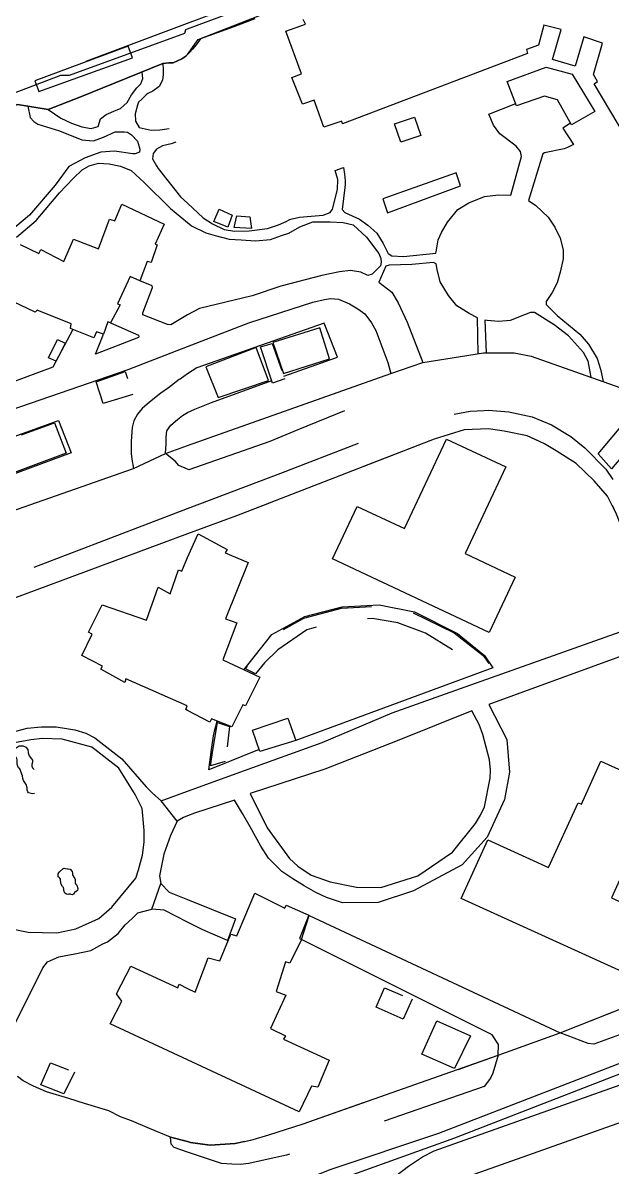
# Model space of a CAD drawing. Header units: millimetres. Extents: x 198785 to 203305, y 542885 to 545889.
# Drawn here: x 199967.1 to 200084.7, y 544774.9 to 545003.5 of the extents above; entities that cross this region are included whole.
import ezdxf

# ---------------------------------------------------------------- set-up
doc = ezdxf.new("R2010")
doc.units = ezdxf.units.MM
doc.linetypes.add('HIDDEN_BULD_25K', pattern=[28.8, 18.4, -10.4])
doc.linetypes.add('HIDDEN_IN_25K', pattern=[56.5, 36.5, -20])
for name, color, linetype in [('A0013114', 253, 'Continuous'), ('A0013118', 253, 'Continuous'), ('A0033324', 253, 'Continuous'), ('A0033327', 253, 'Continuous'), ('A0043325', 253, 'Continuous'), ('B0014111', 253, 'Continuous'), ('B0014115', 253, 'Continuous'), ('B0014116', 253, 'Continuous'), ('C0076117', 253, 'Continuous'), ('F0047224', 253, 'Continuous')]:
    doc.layers.add(name, color=color, linetype=linetype)

msp = doc.modelspace()

# ---------------------------------------------------------------- linework, layer by layer
at = {"layer": 'A0013114'}
for points in [[(200000, 544997.24), (200002.07, 545000.22), (200016.42, 545005.8), (200063.01, 545022.65), (200063.46, 545022.64), (200063.51, 545022.63), (200063.92, 545022.57), (200095.65, 545014.52), (200096.19, 545014.29), (200096.55, 545013.82), (200132.28, 544954.88)], [(199857.78, 544945.13), (199901.41, 544961.69), (199949.92, 544981.06), (199966.02, 544987.24), (199967.71, 544986.96), (199968.11, 544986.9), (199972.18, 544986.24), (199978.49, 544988.67), (199995.04, 544995.4), (199996.26, 544995.55), (199997.1, 544995.56), (199998.81, 544996.32), (199999.65, 544996.87), (200000, 544997.24)]]:
    msp.add_lwpolyline(points, dxfattribs=at)
at = {"layer": 'A0013118'}
for points in [[(199995.04, 544995.4), (199995.15, 544994.21), (199995.13, 544993.23), (199994.99, 544992.05), (199994.34, 544990.83), (199993.03, 544989.87), (199992.04, 544989.44), (199991.7, 544989.18), (199990.85, 544988.29), (199990.22, 544987.66), (199989.98, 544987.11), (199989.54, 544985.36), (199989.58, 544983.86), (199990.35, 544982.65), (199992.73, 544982.08), (199994.44, 544982.15), (199996.29, 544982.4)], [(199972.18, 544986.24), (199974.69, 544984.5), (199976.79, 544983.47), (199978.91, 544982.74), (199980.74, 544982.41), (199982.13, 544982.83), (199982.59, 544984.34), (199983.75, 544985.25), (199985.71, 544986.07), (199986.57, 544986.39), (199987.9, 544987.62), (199988.78, 544989.17), (199989.89, 544990.57), (199990.65, 544991.35), (199991.05, 544992.4), (199990.91, 544993.71)], [(199968.11, 544986.9), (199968.6, 544984.61), (199969.28, 544983.82), (199970.09, 544983.28), (199974.4, 544981.98), (199978.91, 544980.15), (199981.21, 544979.98), (199983.23, 544980.69), (199985.53, 544981.77), (199987.3, 544981.77), (199987.97, 544981.66), (199988.81, 544981.13), (199990, 544979.91), (199990.47, 544978.28), (199990.37, 544977.7), (199989.52, 544977.33), (199989.08, 544977.33), (199985.4, 544977.92), (199982.67, 544977.67), (199979.53, 544976.58), (199976.26, 544974.81), (199973.59, 544971.13), (199968.46, 544965.12), (199962.99, 544960.53)], [(200000, 544967.49), (200003.1, 544964.59), (200004.95, 544963.38), (200007.27, 544962.27), (200009.38, 544961.93), (200012.27, 544962), (200015.95, 544962.43), (200018.11, 544963.19), (200019.64, 544963.87), (200020.37, 544964.26), (200020.85, 544964.4), (200022.34, 544964.7), (200024.69, 544964.94), (200027.08, 544965.13), (200028.48, 544965.67), (200028.94, 544966.31), (200029.9, 544970.22), (200030.01, 544972.23), (200029.45, 544974.03), (200031.09, 544974.63), (200031.32, 544973.3), (200031.47, 544972), (200031.45, 544971.22), (200031.41, 544970.66), (200030.85, 544966.25), (200031.37, 544965.67), (200034.32, 544964.31), (200035.97, 544963.1), (200037.79, 544961.49), (200039.05, 544959.47), (200040.02, 544957.44), (200040.73, 544956.96), (200043.09, 544956.86), (200049.52, 544957.51), (200049.64, 544957.78), (200050.04, 544960.16), (200050.68, 544961.66), (200051.84, 544963.74), (200053.96, 544966.21), (200056.15, 544967.59), (200059.23, 544968.82), (200062.02, 544969.15), (200064.52, 544969.08), (200066.64, 544976.85), (200066.44, 544977.81), (200065.55, 544978.88), (200062.29, 544981.36), (200061.07, 544983.12), (200060.13, 544985.27), (200065.49, 544987.41)], [(200076.44, 544983.48), (200074.92, 544982.49), (200077.05, 544979.21), (200075.8, 544978.61), (200075.18, 544978.39), (200071.22, 544977.54), (200070.87, 544977.34), (200068.06, 544968.03), (200069.47, 544967.04), (200071.94, 544964.72), (200073.29, 544962.74), (200074.35, 544960.49), (200074.94, 544958.2), (200074.95, 544956.36), (200074.39, 544953.7), (200073.79, 544951.61), (200072.76, 544949.68), (200071.55, 544947.88), (200071.56, 544947.25), (200073.73, 544945.04), (200078.26, 544941.31), (200079.99, 544939.33), (200081.72, 544936.44), (200082.39, 544934.34), (200082.95, 544931.88)], [(199997.64, 544979.68), (199996.74, 544979.39), (199995.01, 544978.98), (199993.77, 544978.31), (199993.09, 544977.4), (199992.99, 544976.37), (199993.77, 544974.99), (199994.12, 544974.4), (199998.6, 544968.8), (200000, 544967.49)], [(199965.81, 544960.68), (199969.79, 544964.01), (199974.4, 544969.57), (199977.18, 544972.42), (199978.96, 544974.18), (199980.37, 544974.95), (199982.18, 544975.51), (199984.36, 544975.39), (199986.6, 544974.91), (199988.73, 544974.06), (199991.32, 544971.61), (199996.6, 544966.46), (200000, 544963.61)], [(200000, 544963.61), (200000.75, 544962.98), (200003.61, 544961.6), (200005.52, 544961.05), (200008.3, 544960.34), (200010.68, 544960.16), (200013.54, 544960), (200016.51, 544960.25), (200018.71, 544961.07), (200020.22, 544961.53), (200022.4, 544962.79), (200025.01, 544963.76), (200028.48, 544963.78), (200031.03, 544963.61), (200033.03, 544963.15), (200035.7, 544960.71), (200038.17, 544957.47), (200038.55, 544956.43), (200038.64, 544955.69), (200038.5, 544954.98), (200036.84, 544953.32), (200035.94, 544953.08), (200034.57, 544953.73), (200032.48, 544954.04), (200030.31, 544953.8), (200026.78, 544953.08), (200018.61, 544950.93), (200012.88, 544948.96), (200002.35, 544946.48), (200000, 544945.21)], [(200000, 544919.06), (200040.57, 544933.45), (200046.98, 544935.64), (200059.05, 544937.6), (200065.2, 544937.63), (200068.58, 544936.92), (200086.27, 544930.71), (200090.1, 544930.39), (200092.24, 544930.5), (200094.89, 544930.85), (200098.13, 544931.92), (200101.58, 544932.94), (200107.26, 544935.23), (200109.6, 544936.25), (200118.58, 544941.46), (200120.37, 544942.47), (200118.38, 544946.53), (200120.18, 544947.6), (200132.28, 544954.88)], [(200057.97, 544937.43), (200057.88, 544944.57), (200056.19, 544945.43), (200053.76, 544947.01), (200052.04, 544949.06), (200050.39, 544951.82), (200049.83, 544954.28), (200049.63, 544955.39), (200049.08, 544955.63), (200044.76, 544955.28), (200040.26, 544955.15), (200039.54, 544954.92), (200038.16, 544951.74), (200040.74, 544949.73), (200042.05, 544947.58), (200043.84, 544943.75), (200046.98, 544935.64)], [(200000, 544945.21), (199996.64, 544943.18), (199995.96, 544943.24), (199991.07, 544945.19), (199991.06, 544945.61), (199993.02, 544950.65), (199992.91, 544951.02), (199990.47, 544951.96)], [(200000, 544938.86), (200000, 544938.86), (200012.21, 544943.6), (200024.97, 544947.71), (200027.33, 544948.29), (200028.53, 544948.47), (200030.12, 544948.34), (200032.29, 544947.41), (200033.96, 544946.41), (200035.36, 544945.41), (200036.68, 544943.62), (200037.54, 544942.04), (200039.93, 544935.67), (200040.57, 544933.45)], [(200080.55, 544932.72), (200079.96, 544935.92), (200079.03, 544937.67), (200076.02, 544941.03), (200073.13, 544943.21), (200069.25, 544945.65), (200068.44, 544945.63), (200067.26, 544945.2), (200064.35, 544944.06), (200062.14, 544943.85), (200059.78, 544944.07), (200059.3, 544944.12), (200059.56, 544937.61)], [(199977.1, 544942.27), (199973.11, 544934.73), (199961.59, 544930.51)], [(199984.63, 544943.61), (199990.17, 544941.12), (199990.26, 544940.79), (199990.21, 544940.66), (199981.61, 544937.33), (199983.24, 544941.33)], [(200019.18, 544932.91), (200029.91, 544936.77), (200027.27, 544943.53), (200001.84, 544934.6), (200000, 544933.41)], [(199939.69, 544916.57), (199964.79, 544926.23), (199988.14, 544934.25), (200000, 544938.86)], [(200000, 544933.41), (199998.51, 544932.32), (199998.32, 544932.26), (199996.17, 544930.64), (199994.63, 544929.52), (199992.4, 544927.75), (199990.9, 544926.49), (199989.98, 544925.35), (199989.28, 544924.05), (199988.93, 544922.69), (199988.76, 544919.93), (199988.73, 544918.22), (199988.75, 544917.49), (199988.86, 544916.36), (199989.2, 544914.47)], [(200000, 544925.66), (200001.43, 544926.37), (200004.75, 544927.71), (200016.8, 544932.05)], [(199995.6, 544917.49), (199995.7, 544919.43), (199995.72, 544920.73), (199995.85, 544922.01), (199996.65, 544923.12), (199997.96, 544924.27), (199998.97, 544925.05), (200000, 544925.66)], [(200085.63, 544905.37), (200083.83, 544908.99), (200081.13, 544912.03), (200077.58, 544915.46), (200073.54, 544918.01), (200071.21, 544919.43), (200067.76, 544921), (200063.21, 544921.93), (200060.06, 544922.39), (200055.19, 544922.22), (200049.22, 544920.37), (200009.75, 544905.05), (200000, 544901.42)], [(199860.24, 544921.59), (199868.89, 544897.45), (199870.91, 544891.89), (199877.02, 544874), (199929.89, 544893.06), (199938.06, 544896.66), (199944.43, 544898.35), (199946.63, 544899.59), (199989.2, 544914.47), (199995.6, 544917.49), (200000, 544919.06)], [(200000, 544901.42), (199969.92, 544890.23), (199962.94, 544887.66), (199958.56, 544886.52), (199949.37, 544883.21), (199947.39, 544882.37), (199880.86, 544857.62)], [(200000, 544901.42), (200000, 544901.42)], [(200000, 544850.03), (200007.49, 544852.74), (200011.35, 544854.14), (200026.83, 544859.75), (200040.84, 544865.69), (200054.44, 544870.52), (200058.56, 544871.99), (200093.68, 544884.47)], [(200095.32, 544880.18), (200060.14, 544867.34), (200063.7, 544860.35), (200064.23, 544853.79), (200063.23, 544848.33), (200059.76, 544840.85), (200054.79, 544835.34), (200045.11, 544830.1), (200038.02, 544827.81), (200030.94, 544827.73), (200027.73, 544828.78), (200025.58, 544829.75), (200023.26, 544831.12), (200021.01, 544832.52), (200018.82, 544834), (200016.12, 544836.61), (200014.59, 544839.05), (200012.5, 544842.91), (200010.92, 544845.59), (200009.34, 544848.2), (200001.37, 544845.62), (200000, 544845.08)], [(200012.47, 544849.56), (200015.88, 544842.7), (200020.31, 544836.6), (200022, 544835.01), (200024.68, 544833.23), (200028.48, 544831.88), (200033.74, 544830.83), (200038.56, 544830.79), (200045.94, 544833.13), (200052.88, 544837.82), (200057.46, 544843.57), (200058.44, 544845.21), (200059.25, 544846.87), (200060.38, 544852.62), (200060.43, 544854.25), (200060.26, 544856.32), (200058.92, 544861.36), (200058.21, 544863.36), (200056.74, 544866.11), (200041.82, 544860.08), (200027.38, 544854.39), (200012.47, 544849.56)], [(199965, 544861.79), (199967.99, 544862.6), (199970.8, 544862.85), (199973.77, 544862.85), (199977.48, 544862.3), (199979.67, 544861.61), (199981.51, 544860.66), (199986.85, 544856.46), (199991.74, 544850.92), (199992.96, 544849.61), (199994.72, 544848.11)], [(199990.95, 544846.56), (199989.55, 544849.35), (199986.25, 544854.59), (199980.89, 544858.8), (199974.94, 544860.42), (199971.02, 544860.55), (199968.71, 544860.29), (199965.43, 544859.71), (199960.62, 544857.5), (199956.31, 544853.06), (199953.38, 544848.24), (199952.9, 544844.79), (199952.71, 544841.9), (199953.01, 544839.06), (199954.02, 544834.81), (199956.06, 544829.56), (199960.78, 544825.02), (199964.61, 544822.6), (199968.17, 544821.85)], [(200000, 544845.08), (199999.15, 544844.75), (199997.88, 544844.04), (199994.72, 544848.11), (200000, 544850.03)], [(199984.84, 544826.82), (199989.67, 544832.63), (199990.2, 544834.28), (199991, 544837.23), (199991.34, 544839.81), (199991.34, 544842.18), (199990.95, 544846.56)], [(199997.88, 544844.04), (199996.59, 544841.18), (199995.25, 544837.41), (199994.38, 544833.14), (199994.63, 544831.6)], [(200000, 544823.88), (199995.3, 544826.28), (199992.85, 544826.43), (199994.63, 544831.6), (199996.3, 544829.87), (200000, 544828.35)], [(200000, 544828.35), (200009.53, 544824.53), (200007.94, 544820.16), (200003.03, 544822.34), (200000, 544823.88)], [(199964.87, 544802.15), (199971.07, 544814.76), (199972.04, 544815.9), (199974.3, 544816.91), (199977.5, 544817.52), (199980.67, 544818.2), (199983.1, 544819.54), (199984, 544819.9), (199986.14, 544821.62), (199987.53, 544823.29), (199988.95, 544824.6), (199990.04, 544825.71), (199992.85, 544826.43)], [(199968.17, 544821.85), (199973.88, 544821.74), (199977.71, 544822.55), (199982.3, 544824.56), (199984.84, 544826.82)], [(200062.01, 544797.25), (200062.02, 544799.4), (200060.81, 544801.34), (200022.73, 544820.37), (200024.26, 544825.2), (200074.33, 544801.77)], [(200011.45, 544780.06), (200013.09, 544780.42), (200016.19, 544781.37), (200023.04, 544783.58), (200062.01, 544797.25), (200074.33, 544801.77), (200098.74, 544811.39)], [(200000, 544745.19), (200011.94, 544749.06), (200021.61, 544752.24), (200024.75, 544754.07), (200026.34, 544754.66), (200027.31, 544755.04), (200030.08, 544756.69), (200032.11, 544758.21), (200033.13, 544759.61), (200034.94, 544762.67), (200039.01, 544771.21), (200044.11, 544775.1), (200046.91, 544776.97), (200049.22, 544778.15), (200117.25, 544802.31)], [(200005.87, 544765.6), (200017.96, 544770.18), (200028.46, 544774.42), (200050.14, 544781.69), (200086.83, 544795.89)], [(200000, 544780), (199996.59, 544780.9), (199992.39, 544782.62), (199988.79, 544784.17), (199986.57, 544784.96), (199984.25, 544786.15), (199979.4, 544787.6), (199976.3, 544788.64), (199971.81, 544789.97), (199969.26, 544791.06), (199967.19, 544792.16), (199966.04, 544793.03)], [(200087.74, 544784.29), (200052.04, 544771.61), (200050.52, 544770.83), (200048.25, 544769.31), (200045.4, 544767.14), (200041.28, 544761.79), (200039.54, 544759.19), (200038.02, 544757.64), (200037.21, 544756.67), (200026.26, 544748.66), (200015.57, 544745.18), (200004.7, 544740.86), (200000.83, 544739.66), (200000, 544739.21)], [(200011.45, 544780.06), (200009.52, 544779.65), (200004.51, 544779.27), (200000.58, 544779.85), (200000, 544780)]]:
    msp.add_lwpolyline(points, dxfattribs=at)
at = {"layer": 'A0033324', "linetype": 'HIDDEN_IN_25K', "flags": 128}
for points in [[(200000, 545003.48), (200026.82, 545013.52), (200065.7, 545028.26), (200077.37, 545031.27), (200080.71, 545031.11), (200083.88, 545030.31), (200087.89, 545028.6), (200091.29, 545026.5), (200094.75, 545023.4), (200098.9, 545018.02), (200103.16, 545012.19), (200109.88, 545001.08), (200133.3, 544963.9), (200133.79, 544962.68), (200134.1, 544961.44), (200134.09, 544960.05), (200134.09, 544959.29), (200133.98, 544958.18), (200132.28, 544954.88), (200096.55, 545013.82), (200096.19, 545014.29), (200095.65, 545014.52), (200063.92, 545022.57), (200063.01, 545022.65), (200009.19, 545002.76), (200002.59, 545000.37), (200001.73, 544999.14), (200000.97, 544998.25), (200000.43, 544997.69), (200000, 544997.24)], [(200000, 544997.24), (199999.65, 544996.87), (199998.81, 544996.32), (199997.1, 544995.56), (199996.26, 544995.55), (199995.04, 544995.4), (199978.49, 544988.67), (199972.18, 544986.24), (199966.02, 544987.24), (199949.92, 544981.06), (199901.41, 544961.69), (199856.4, 544944.61), (199836.25, 544937.52), (199763.98, 544910.16), (199744.51, 544902.2), (199743.57, 544901.47), (199742.29, 544900.22), (199741.12, 544899.14), (199738.63, 544897.39), (199729.19, 544893.7), (199713.52, 544888.33), (199710.21, 544888.16), (199709.3, 544888.18), (199707.26, 544888.5), (199700.02, 544886.24), (199695.93, 544881.63), (199692.33, 544881.74), (199691.58, 544881.45), (199690.62, 544880.27), (199689.59, 544878.95), (199688.27, 544878.05), (199686.86, 544877.58), (199681.88, 544877.57), (199677.59, 544877.27), (199674.72, 544876.65), (199671.26, 544875.44), (199668.73, 544873.57), (199667.41, 544870.96), (199666.15, 544869.41), (199643.85, 544861.26), (199642.26, 544865.68), (199592, 544847.61), (199592.48, 544846.12), (199596.4, 544837.13), (199598.1, 544831.73), (199598.4, 544830.53), (199596.86, 544830.17), (199595.01, 544830.86), (199593.36, 544831.94), (199593.11, 544832.29), (199588.85, 544847.37), (199588.96, 544848.81), (199589.68, 544850.3), (199591.05, 544851.11), (199647.27, 544871.48), (199669.47, 544879.21), (199690.76, 544886.21), (199700.17, 544891.66), (199701.3, 544892.19), (199708.58, 544894.99), (199767.4, 544915.98), (199838.85, 544942.37), (199912.23, 544970.23), (199982.38, 544996.88), (200000, 545003.48)], [(200000, 544919.06), (200040.57, 544933.45), (200040.6, 544932.73), (200040.56, 544932.03), (200040.52, 544931.42), (200040.49, 544930.29), (200040.25, 544929.75), (200022.03, 544922.2), (200016.41, 544919.87), (200000.24, 544914.25), (200000, 544914.35)], [(200000, 544906.47), (200018.63, 544913.58), (200040.64, 544922.08), (200051.89, 544925.09), (200056.39, 544925.98), (200059.21, 544926.09), (200060.05, 544926.12), (200064.14, 544925.83), (200068.78, 544924.81), (200072.65, 544923.21), (200076.48, 544920.9), (200079.27, 544918.61), (200083.45, 544914.35), (200084.91, 544912.25), (200085.52, 544911.38), (200095.61, 544887.07), (200096.31, 544885.21), (200093.68, 544884.47), (200085.63, 544905.37), (200083.83, 544908.99), (200081.13, 544912.03), (200077.58, 544915.46), (200073.54, 544918.01), (200071.21, 544919.43), (200067.76, 544921), (200063.21, 544921.93), (200060.06, 544922.39), (200055.19, 544922.22), (200049.22, 544920.37), (200009.75, 544905.05), (200000, 544901.42)], [(200000, 544914.35), (199998.25, 544915.11), (199997.48, 544915.93), (199995.6, 544917.49), (200000, 544919.06)], [(200000, 544901.42), (199969.92, 544890.23), (199962.17, 544887.38), (199958.56, 544886.52), (199949.37, 544883.21), (199947.39, 544882.37), (199880.86, 544857.62), (199880.97, 544858.91), (199880.91, 544860.16), (199880.92, 544861.24), (199880.97, 544861.9), (199881.42, 544863.04), (199899.28, 544869.64), (199961.36, 544891.73), (200000, 544906.47)], [(200096.41, 544805.04), (200081.11, 544799.5), (200079.95, 544799.59), (200074.33, 544801.77), (200098.74, 544811.39), (200107.34, 544820.18), (200110.59, 544827.6), (200110.61, 544829.62), (200110.45, 544832.47), (200095.32, 544880.18), (200097.87, 544881.11), (200107.58, 544855.56), (200111.57, 544844.79), (200113.12, 544840.41), (200113.79, 544837.01), (200114.1, 544833.93), (200114.14, 544831.19), (200114.08, 544830.55), (200113.9, 544828.38), (200112.74, 544823.05), (200110.59, 544818.04), (200108.21, 544814.38), (200107.93, 544814.02), (200101.24, 544807.51), (200096.41, 544805.04)], [(200000, 544780), (200000.58, 544779.85), (200001.96, 544779.65), (200004.51, 544779.27), (200009.52, 544779.65), (200013.09, 544780.42), (200016.19, 544781.37), (200023.04, 544783.58), (200062.01, 544797.25), (200060.9, 544793.68), (200060.43, 544792.69), (200059.19, 544791.04), (200033.99, 544782.26), (200019.76, 544777.31), (200017.27, 544776.78), (200012.19, 544775.61), (200010.48, 544775.47), (200008.83, 544775.48), (200006.73, 544775.66), (200000, 544777.93)], [(200000, 544777.93), (199997.34, 544778.83), (199996.7, 544779.51), (199996.59, 544780.9), (200000, 544780)]]:
    msp.add_lwpolyline(points, dxfattribs=at)
at = {"layer": 'A0033327'}
for points in [[(200000, 545002.33), (200000, 545002.33), (200027.79, 545012.75), (200027.44, 545013.75)], [(199843.7, 544943.1), (199974.7, 544993.05), (199976.44, 544993.09), (199999.42, 545001.47), (199999.65, 545002.19), (200000, 545002.33)]]:
    msp.add_lwpolyline(points, dxfattribs=at)
at = {"layer": 'A0043325'}
msp.add_lwpolyline([(200092.41, 544923.6), (200084.62, 544914.41), (200081.95, 544917.45), (200088.91, 544925.75), (200092.41, 544923.6)], dxfattribs=at)
at = {"layer": 'B0014111'}
for points in [[(200100.74, 544958.42), (200081.12, 544991.37), (200081.8, 544991.83), (200081, 544993.21), (200082.84, 544999.49), (200079.08, 545000.71), (200077.33, 544994.87), (200072.83, 544996.22), (200074.53, 545002.18), (200071.1, 545003.1), (200070.02, 544999.08), (200067.64, 544998.23), (200067.81, 544997.41), (200030.94, 544983.35), (200030.78, 544983.92), (200027.19, 544982.66), (200025.27, 544988.1), (200022.92, 544987.27), (200020.77, 544992.63), (200022.75, 544993.37), (200019.62, 545001.87), (200023.51, 545003.3), (200023.09, 545004.18)], [(200021.63, 544860.12), (200014.43, 544857.92), (200012.93, 544862.23), (200020.01, 544864.58), (200021.63, 544860.12)], [(200056.43, 544801.13), (200053.25, 544794.65), (200046.75, 544797.47), (200049.72, 544804.11), (200056.43, 544801.13)]]:
    msp.add_lwpolyline(points, dxfattribs=at)
at = {"layer": 'B0014115'}
for points in [[(199986.89, 544967.3), (199995.33, 544963.3), (199993.5, 544959.33), (199993.89, 544959.21), (199992.71, 544955.65), (199991.89, 544955.82), (199990.47, 544951.96), (199988.5, 544952.85), (199986.01, 544947.39), (199986.56, 544947.17), (199984.63, 544943.61), (199984.07, 544943.8), (199983.24, 544941.33), (199981.79, 544941.81), (199981.28, 544940.57), (199976.62, 544942.49), (199976.76, 544943.43), (199969.98, 544946.12), (199969.56, 544945.72), (199965.21, 544947.78)], [(199966.54, 544959.23), (199970.28, 544957.44), (199970.72, 544958.26), (199975.31, 544955.87), (199977.23, 544960.34), (199982.22, 544958.4), (199984.38, 544964.28), (199985.46, 544963.97), (199986.89, 544967.3)], [(200063.5, 544914.83), (200055.37, 544897.53), (200065.41, 544892.81), (200060.21, 544881.74), (200028.94, 544896.44), (200033.87, 544906.91), (200043.28, 544902.49), (200051.69, 544920.38), (200063.5, 544914.83)], [(200000, 544896.68), (200002.08, 544901.41), (200007.89, 544898.32), (200007.48, 544897.63), (200012.09, 544895.73), (200007.57, 544884.46), (200009.81, 544883.66), (200007, 544876.3), (200014.42, 544872.83), (200011.55, 544867.08), (200011.02, 544867.29), (200008.79, 544862.88), (200004.79, 544864.45), (200004.45, 544863.81), (200000, 544866.15)], [(200000, 544866.15), (199999.61, 544866.36), (199999.92, 544867.06), (199987.69, 544872.47), (199987.44, 544871.76), (199982.66, 544874.39), (199982.99, 544875.03), (199978.89, 544877.15), (199980.97, 544881.4), (199980.18, 544881.79), (199982.96, 544887.24), (199991.82, 544884.21), (199994.11, 544890.78), (199996.5, 544889.47), (199998.21, 544894.25), (199998.81, 544893.99), (200000, 544896.68)], [(200094.54, 544850.57), (200084.6, 544828.69), (200095.62, 544823.68), (200090.45, 544812.29), (200054.59, 544828.58), (200059.91, 544840.3), (200072.05, 544834.78), (200077.93, 544847.71), (200078.6, 544847.41), (200082.51, 544856.03), (200094.54, 544850.57)], [(200000, 544810.63), (200001.52, 544809.86), (200004.13, 544816.7), (200006.4, 544816.1), (200008.64, 544821.45), (200009.8, 544821.15), (200013.39, 544829.63), (200019.39, 544826.65), (200019.65, 544827.25), (200024.17, 544825.24), (200022.31, 544820.58), (200022.73, 544820.37), (200020.37, 544815.66), (200019.56, 544815.91), (200017.7, 544810.01), (200019.62, 544809.27), (200016.56, 544802.63), (200019.55, 544801.17), (200019.16, 544800.46), (200028.22, 544796.28), (200025.96, 544790.89), (200024.73, 544791.08), (200022.25, 544785.99), (200000, 544796.35)], [(200000, 544796.35), (199984.54, 544803.55), (199986.87, 544808.04), (199985.79, 544809.55), (199988.64, 544815.05), (199998.04, 544810.71), (199998.32, 544811.49), (200000, 544810.63)]]:
    msp.add_lwpolyline(points, dxfattribs=at)
at = {"layer": 'B0014116', "linetype": 'HIDDEN_BULD_25K', "flags": 128}
for points in [[(200046.54, 544981.02), (200042.56, 544979.7), (200041.29, 544983.35), (200045.29, 544984.67), (200046.54, 544981.02)], [(200008.88, 544965.1), (200008.04, 544962.69), (200005.26, 544963.85), (200006.28, 544966.3), (200008.88, 544965.1)], [(200012.44, 544964.77), (200012.77, 544962.45), (200009.32, 544962.62), (200009.81, 544964.97), (200012.44, 544964.77)], [(199975.58, 544939.54), (199973.73, 544935.93), (199972.2, 544936.58), (199974, 544940.25), (199975.58, 544939.54)], [(200019.37, 544932.38), (200016.97, 544931.53), (200014.52, 544938.77), (200016.85, 544939.5), (200019.37, 544932.38)], [(199989.08, 544929.31), (199983.16, 544927.46), (199981.74, 544931.83), (199987.52, 544933.86), (199989.08, 544929.31)], [(199975.77, 544917.53), (199948.59, 544907.42), (199946.33, 544913.84), (199973.44, 544923.6), (199975.77, 544917.53)], [(200045.05, 544885.69), (200053.22, 544881.64), (200058.97, 544877.14), (200060.63, 544874.82), (200058.02, 544873.88), (200053.48, 544877.86), (200047.49, 544881.59), (200041.94, 544883.63), (200036.87, 544884.52), (200032.76, 544884.35), (200028.37, 544883.49), (200023.81, 544882.28), (200018.02, 544878.28), (200015.34, 544875.69), (200013.55, 544873.5), (200011.54, 544874.46), (200016.92, 544881.02), (200023.21, 544884.62), (200030.71, 544886.62), (200037.85, 544886.95), (200045.05, 544885.69)], [(200007.49, 544855.94), (200004.59, 544855.08), (200005.13, 544858.59), (200005.99, 544863.74), (200008.39, 544862.95), (200007.49, 544855.94)], [(199969.45, 544849.54), (199969.04, 544849.51), (199968.25, 544849.68), (199968.08, 544849.87), (199967.97, 544850.26), (199967.95, 544850.72), (199967.8, 544851.35), (199967.27, 544852.18), (199967.1, 544852.56), (199967.07, 544853.08), (199966.49, 544854.49), (199966.24, 544854.67), (199966.12, 544854.99), (199965.99, 544855.41), (199965.95, 544856.28), (199965.91, 544856.53), (199965.45, 544857.28), (199965.23, 544857.58), (199965.23, 544857.82), (199965.25, 544858.22), (199965.39, 544858.45), (199966.39, 544859.07), (199967.17, 544859.1), (199967.71, 544858.84), (199968.13, 544858.37), (199968.2, 544857.7), (199968.4, 544857.06), (199968.83, 544856.49), (199969.02, 544856.24), (199969.03, 544855.84), (199968.92, 544855.33), (199968.93, 544855.05), (199969.06, 544854.7), (199969.76, 544853.96), (199969.98, 544853.64), (199970.06, 544853.29), (199970.15, 544852.92), (199970.11, 544852.57), (199970.13, 544852.21), (199970.29, 544851.74), (199970.56, 544851.32), (199970.86, 544851.02), (199970.57, 544850.22), (199969.83, 544849.7), (199969.45, 544849.54)], [(199975.65, 544834.6), (199976.01, 544834.48), (199976.17, 544834.53), (199976.58, 544834.41), (199976.97, 544833.99), (199977.05, 544833.64), (199976.99, 544833.32), (199977.08, 544833.17), (199977.27, 544832.87), (199977.48, 544832.61), (199977.52, 544832.39), (199977.54, 544831.88), (199977.52, 544831.73), (199977.62, 544831.48), (199977.9, 544831.24), (199978.07, 544830.56), (199978, 544830.16), (199977.69, 544829.94), (199977.51, 544829.89), (199977.34, 544829.63), (199977.25, 544829.43), (199977.05, 544829.34), (199976.76, 544829.37), (199976.59, 544829.44), (199976.32, 544829.45), (199976.11, 544829.39), (199975.83, 544829.43), (199975.52, 544829.66), (199975.31, 544830.15), (199975.31, 544830.46), (199975.21, 544830.75), (199975.05, 544830.99), (199974.74, 544831.45), (199974.69, 544831.59), (199974.65, 544832.45), (199974.48, 544832.66), (199974.34, 544832.8), (199974.19, 544832.91), (199974.19, 544833.52), (199974.45, 544833.9), (199975.08, 544834.51), (199975.33, 544834.61), (199975.65, 544834.6)], [(200044.79, 544808.45), (200043.04, 544804.48), (200037.63, 544806.84), (200039.28, 544810.74), (200044.79, 544808.45)], [(199977.44, 544793.91), (199975.32, 544789.57), (199970.7, 544791.38), (199972.65, 544795.72), (199977.44, 544793.91)]]:
    msp.add_lwpolyline(points, dxfattribs=at)
at = {"layer": 'C0076117'}
for points in [[(199988.13, 544998.86), (199969.5, 544991.98), (199970.31, 544989.79), (199989, 544996.56), (199988.13, 544998.86)], [(200076.62, 544983.15), (200073.85, 544988.18), (200071.25, 544988.88), (200065.67, 544986.94), (200063.77, 544991.79), (200071.56, 544994.7), (200076.73, 544993.25), (200081.31, 544985.82), (200076.62, 544983.15)], [(200053.58, 544973.54), (200038.96, 544968.38), (200039.89, 544965.55), (200054.48, 544970.97), (200053.58, 544973.54)], [(200026.41, 544942.63), (200017.02, 544939.7), (200019.16, 544933.48), (200028.34, 544936.41), (200026.41, 544942.63)], [(200013.65, 544938.65), (200003.64, 544934.83), (200006.09, 544928.66), (200016.13, 544932.09), (200013.65, 544938.65)]]:
    msp.add_lwpolyline(points, dxfattribs=at)
at = {"layer": 'F0047224'}
for points in [[(199947.83, 544906.89), (199945.42, 544913.72), (199974.25, 544924.1), (199976.73, 544917.64), (199947.83, 544906.89)], [(200011.26, 544874.31), (200016.81, 544881.3), (200023.4, 544884.91), (200030.84, 544886.88), (200038.22, 544887.24), (200045.26, 544885.83), (200053.89, 544881.53), (200059.28, 544877.1), (200060.92, 544874.66), (200021.63, 544860.12)], [(200014.28, 544858.35), (200004.21, 544854.32), (200004.79, 544858.34), (200005.18, 544861.1), (200005.43, 544862.25), (200005.91, 544864.01)], [(200182.47, 544825.68), (200181.2, 544826.55), (200179.49, 544827.04), (200178.45, 544827.1), (200177.48, 544827.05), (200175.46, 544826.37), (200098.18, 544798.17), (200053.27, 544780.72), (200000, 544761.51)]]:
    msp.add_lwpolyline(points, dxfattribs=at)

doc.saveas('drawing.dxf')
